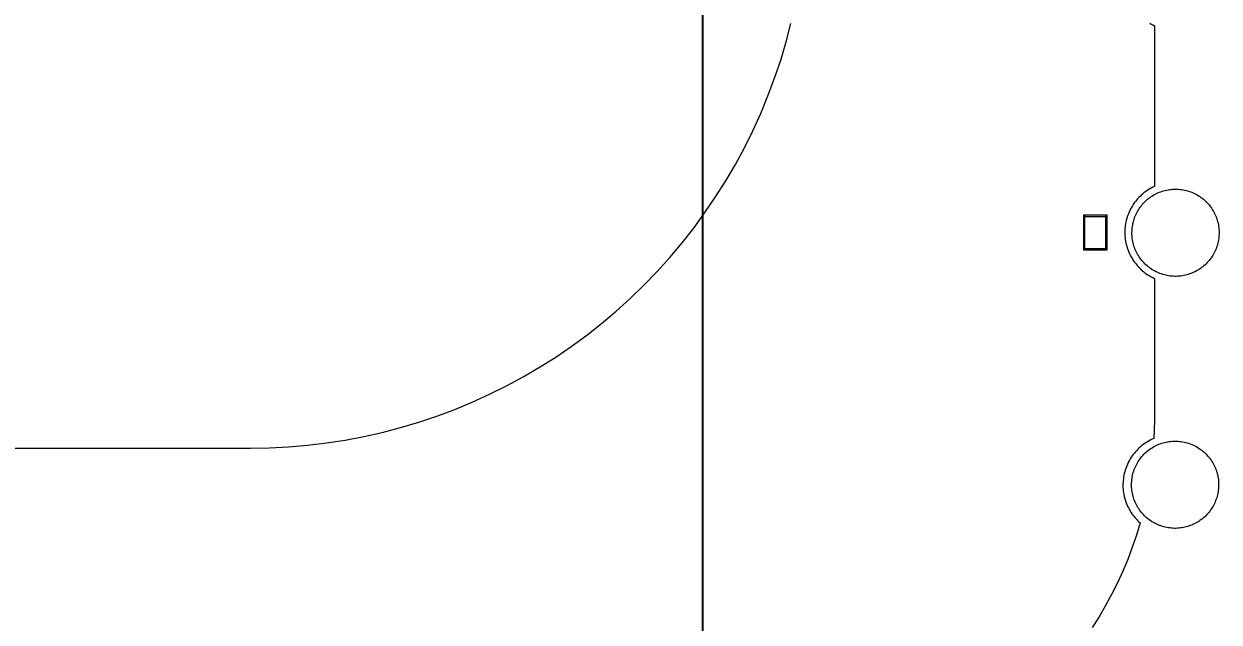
# Model space of a CAD drawing. Header units: millimetres. Extents: x 8434 to 10928, y 788 to 2545.
# Drawn here: x 9395 to 9566.9, y 875.3 to 961.3 of the extents above; entities that cross this region are included whole.
import ezdxf

# ---------------------------------------------------------------- set-up
doc = ezdxf.new("R2010")
doc.units = ezdxf.units.MM
doc.layers.add('ZANO_R', color=7, linetype='Continuous', lineweight=0)
doc.layers.add('ZANO_W', color=1, linetype='Continuous', lineweight=0)
doc.styles.get("Standard").update_dxf_attribs({"font": 'ARIALUNI.TTF'})
doc.dimstyles.new('pl i ang', dxfattribs={"dimtxt": 50, "dimasz": 50, "dimexe": 1.25, "dimexo": 0.625, "dimgap": 10, "dimtad": 1, "dimtoh": 1, "dimtxsty": 'Standard', "dimcen": 2.5, "dimclrd": 1, "dimclre": 1, "dimclrt": 1, "dimadec": 0, "dimazin": 0, "dimtfac": 1, "dimtmove": 0, "dimatfit": 3, "dimfxl": 1, "dimarcsym": 1})

# ---------------------------------------------------------------- blocks, each defined once
blk = doc.blocks.new('*D420')
at = {"layer": 'ZANO_W', "color": 1, "lineweight": -2}
for p, q in [((9242.57, 1030.28), (9242.57, 788.45)), ((9492.57, 1030.28), (9492.57, 788.45)), ((9262.57, 798.45), (9472.57, 798.45))]:
    blk.add_line(p, q, dxfattribs=at)
at = {"layer": 'ZANO_W', "color": 1}
for points in [[(9262.57, 801.78), (9262.57, 795.11), (9242.57, 798.45)], [(9472.57, 795.11), (9472.57, 801.78), (9492.57, 798.45)]]:
    blk.add_solid(points, dxfattribs=at)
at = {"layer": 'ZANO_W', "color": 1, "insert": (9367.57, 818.67), "char_height": 20, "attachment_point": 5}
blk.add_mtext('250', dxfattribs=at)

msp = doc.modelspace()

# ---------------------------------------------------------------- linework, layer by layer
at = {"layer": 'ZANO_R'}
for p, q in [((9504.6, 958.7), (9505.3, 961.34)), ((9556.9, 961.38), (9557.12, 961.25)), ((9557.12, 961.25), (9557.34, 961.14)), ((9557.34, 961.14), (9557.57, 961.03)), ((9557.57, 961.03), (9557.57, 937.9)), ((9503.82, 956.08), (9504.6, 958.7)), ((9502.95, 953.49), (9503.82, 956.08)), ((9501.99, 950.93), (9502.95, 953.49)), ((9500.95, 948.41), (9501.99, 950.93)), ((9499.82, 945.92), (9500.95, 948.41)), ((9498.6, 943.47), (9499.82, 945.92)), ((9497.3, 941.07), (9498.6, 943.47)), ((9495.92, 938.71), (9497.3, 941.07)), ((9494.46, 936.4), (9495.92, 938.71)), ((9556.27, 937.14), (9556.07, 936.99)), ((9556.48, 937.29), (9556.27, 937.14)), ((9556.69, 937.43), (9556.48, 937.29)), ((9556.9, 937.56), (9556.69, 937.43)), ((9557.12, 937.68), (9556.9, 937.56)), ((9557.34, 937.8), (9557.12, 937.68)), ((9557.57, 937.9), (9557.34, 937.8)), ((9558.08, 936.99), (9558.28, 937.07)), ((9558.28, 937.07), (9558.49, 937.15)), ((9558.49, 937.15), (9558.69, 937.22)), ((9558.69, 937.22), (9558.9, 937.28)), ((9558.9, 937.28), (9559.11, 937.34)), ((9559.11, 937.34), (9559.32, 937.39)), ((9559.32, 937.39), (9559.54, 937.43)), ((9559.54, 937.43), (9559.75, 937.46)), ((9559.75, 937.46), (9559.97, 937.49)), ((9559.97, 937.49), (9560.18, 937.51)), ((9560.18, 937.51), (9560.4, 937.52)), ((9560.4, 937.52), (9560.62, 937.52)), ((9560.62, 937.52), (9560.84, 937.52)), ((9560.84, 937.52), (9561.05, 937.51)), ((9561.05, 937.51), (9561.27, 937.49)), ((9561.27, 937.49), (9561.49, 937.46)), ((9561.49, 937.46), (9561.7, 937.43)), ((9561.7, 937.43), (9561.91, 937.39)), ((9561.91, 937.39), (9562.13, 937.34)), ((9562.13, 937.34), (9562.34, 937.28)), ((9562.34, 937.28), (9562.55, 937.22)), ((9562.55, 937.22), (9562.75, 937.15)), ((9562.75, 937.15), (9562.95, 937.07)), ((9562.95, 937.07), (9563.15, 936.99)), ((9492.93, 934.15), (9494.46, 936.4)), ((9554.54, 935.33), (9554.41, 935.12)), ((9554.69, 935.54), (9554.54, 935.33)), ((9554.84, 935.74), (9554.69, 935.54)), ((9554.99, 935.94), (9554.84, 935.74)), ((9555.16, 936.13), (9554.99, 935.94)), ((9555.33, 936.31), (9555.16, 936.13)), ((9555.51, 936.49), (9555.33, 936.31)), ((9555.69, 936.66), (9555.51, 936.49)), ((9555.88, 936.83), (9555.69, 936.66)), ((9555.84, 935.31), (9555.98, 935.47)), ((9556.07, 936.99), (9555.88, 936.83)), ((9555.98, 935.47), (9556.13, 935.63)), ((9556.13, 935.63), (9556.28, 935.78)), ((9556.28, 935.78), (9556.44, 935.93)), ((9556.44, 935.93), (9556.61, 936.07)), ((9556.61, 936.07), (9556.78, 936.21)), ((9556.78, 936.21), (9556.95, 936.34)), ((9556.95, 936.34), (9557.13, 936.46)), ((9557.13, 936.46), (9557.31, 936.58)), ((9557.31, 936.58), (9557.5, 936.69)), ((9557.5, 936.69), (9557.69, 936.8)), ((9557.69, 936.8), (9557.89, 936.9)), ((9557.89, 936.9), (9558.08, 936.99)), ((9563.15, 936.99), (9563.35, 936.9)), ((9563.35, 936.9), (9563.55, 936.8)), ((9563.55, 936.8), (9563.74, 936.69)), ((9563.74, 936.69), (9563.92, 936.58)), ((9563.92, 936.58), (9564.11, 936.46)), ((9564.11, 936.46), (9564.28, 936.34)), ((9564.28, 936.34), (9564.46, 936.21)), ((9564.46, 936.21), (9564.63, 936.07)), ((9564.63, 936.07), (9564.79, 935.93)), ((9564.79, 935.93), (9564.95, 935.78)), ((9564.95, 935.78), (9565.11, 935.63)), ((9565.11, 935.63), (9565.26, 935.47)), ((9565.26, 935.47), (9565.4, 935.31)), ((9491.31, 931.94), (9492.93, 934.15)), ((9550.77, 933.8), (9547.37, 933.8)), ((9547.37, 933.8), (9547.37, 928.8)), ((9547.57, 933.6), (9547.57, 933.8)), ((9547.57, 933.6), (9550.57, 933.6)), ((9547.57, 929), (9547.57, 933.6)), ((9550.57, 933.8), (9550.57, 933.6)), ((9550.57, 929), (9550.57, 933.6)), ((9550.77, 928.8), (9550.77, 933.8)), ((9553.75, 933.77), (9553.67, 933.53)), ((9553.84, 934), (9553.75, 933.77)), ((9553.94, 934.23), (9553.84, 934)), ((9554.04, 934.46), (9553.94, 934.23)), ((9554.16, 934.69), (9554.04, 934.46)), ((9554.28, 934.91), (9554.16, 934.69)), ((9554.41, 935.12), (9554.28, 934.91)), ((9554.74, 933.44), (9554.82, 933.64)), ((9554.82, 933.64), (9554.91, 933.84)), ((9554.91, 933.84), (9555, 934.04)), ((9555, 934.04), (9555.1, 934.23)), ((9555.1, 934.23), (9555.21, 934.42)), ((9555.21, 934.42), (9555.32, 934.61)), ((9555.32, 934.61), (9555.44, 934.79)), ((9555.44, 934.79), (9555.57, 934.97)), ((9555.57, 934.97), (9555.7, 935.14)), ((9555.7, 935.14), (9555.84, 935.31)), ((9565.4, 935.31), (9565.54, 935.14)), ((9565.54, 935.14), (9565.67, 934.97)), ((9565.67, 934.97), (9565.8, 934.79)), ((9565.8, 934.79), (9565.91, 934.61)), ((9565.91, 934.61), (9566.03, 934.42)), ((9566.03, 934.42), (9566.13, 934.23)), ((9566.13, 934.23), (9566.23, 934.04)), ((9566.23, 934.04), (9566.33, 933.84)), ((9566.33, 933.84), (9566.41, 933.64)), ((9566.41, 933.64), (9566.49, 933.44)), ((9489.63, 929.79), (9491.31, 931.94)), ((9553.36, 932.06), (9553.34, 931.81)), ((9553.39, 932.31), (9553.36, 932.06)), ((9553.43, 932.56), (9553.39, 932.31)), ((9553.48, 932.8), (9553.43, 932.56)), ((9553.53, 933.05), (9553.48, 932.8)), ((9553.6, 933.29), (9553.53, 933.05)), ((9553.67, 933.53), (9553.6, 933.29)), ((9554.37, 931.74), (9554.39, 931.96)), ((9554.39, 931.96), (9554.42, 932.18)), ((9554.42, 932.18), (9554.46, 932.39)), ((9554.46, 932.39), (9554.5, 932.61)), ((9554.5, 932.61), (9554.55, 932.82)), ((9554.55, 932.82), (9554.61, 933.03)), ((9554.61, 933.03), (9554.67, 933.23)), ((9554.67, 933.23), (9554.74, 933.44)), ((9566.49, 933.44), (9566.57, 933.23)), ((9566.57, 933.23), (9566.63, 933.03)), ((9566.63, 933.03), (9566.69, 932.82)), ((9566.69, 932.82), (9566.74, 932.61)), ((9566.74, 932.61), (9566.78, 932.39)), ((9566.78, 932.39), (9566.82, 932.18)), ((9566.82, 932.18), (9566.85, 931.96)), ((9566.85, 931.96), (9566.87, 931.74)), ((9553.34, 931.81), (9553.32, 931.56)), ((9553.32, 931.56), (9553.32, 931.3)), ((9553.32, 931.3), (9553.32, 931.05)), ((9553.32, 931.05), (9553.34, 930.8)), ((9553.34, 930.8), (9553.36, 930.55)), ((9553.36, 930.55), (9553.39, 930.3)), ((9553.39, 930.3), (9553.43, 930.05)), ((9554.35, 931.31), (9554.36, 931.53)), ((9554.35, 931.09), (9554.35, 931.31)), ((9554.36, 930.88), (9554.35, 931.09)), ((9554.36, 931.53), (9554.37, 931.74)), ((9554.38, 930.66), (9554.36, 930.88)), ((9554.4, 930.44), (9554.38, 930.66)), ((9554.44, 930.23), (9554.4, 930.44)), ((9554.48, 930.01), (9554.44, 930.23)), ((9566.8, 930.23), (9566.76, 930.01)), ((9566.83, 930.44), (9566.8, 930.23)), ((9566.86, 930.66), (9566.83, 930.44)), ((9566.87, 930.88), (9566.86, 930.66)), ((9566.87, 931.74), (9566.88, 931.53)), ((9566.88, 931.09), (9566.87, 930.88)), ((9566.88, 931.53), (9566.89, 931.31)), ((9566.89, 931.31), (9566.88, 931.09)), ((9487.87, 927.7), (9489.63, 929.79)), ((9547.37, 928.8), (9550.77, 928.8)), ((9547.57, 929), (9550.57, 929)), ((9547.57, 928.8), (9547.57, 929)), ((9550.57, 928.8), (9550.57, 929)), ((9553.43, 930.05), (9553.48, 929.81)), ((9553.48, 929.81), (9553.53, 929.56)), ((9553.53, 929.56), (9553.6, 929.32)), ((9553.6, 929.32), (9553.67, 929.08)), ((9553.67, 929.08), (9553.75, 928.84)), ((9553.75, 928.84), (9553.84, 928.61)), ((9553.84, 928.61), (9553.94, 928.37)), ((9554.52, 929.8), (9554.48, 930.01)), ((9554.58, 929.59), (9554.52, 929.8)), ((9554.64, 929.38), (9554.58, 929.59)), ((9554.71, 929.18), (9554.64, 929.38)), ((9554.78, 928.97), (9554.71, 929.18)), ((9554.87, 928.77), (9554.78, 928.97)), ((9554.96, 928.57), (9554.87, 928.77)), ((9555.05, 928.38), (9554.96, 928.57)), ((9566.28, 928.57), (9566.19, 928.38)), ((9566.37, 928.77), (9566.28, 928.57)), ((9566.45, 928.97), (9566.37, 928.77)), ((9566.53, 929.18), (9566.45, 928.97)), ((9566.6, 929.38), (9566.53, 929.18)), ((9566.66, 929.59), (9566.6, 929.38)), ((9566.71, 929.8), (9566.66, 929.59)), ((9566.76, 930.01), (9566.71, 929.8)), ((9486.04, 925.68), (9487.87, 927.7)), ((9553.94, 928.37), (9554.04, 928.15)), ((9554.04, 928.15), (9554.16, 927.92)), ((9554.16, 927.92), (9554.28, 927.7)), ((9554.28, 927.7), (9554.41, 927.49)), ((9554.41, 927.49), (9554.54, 927.27)), ((9554.54, 927.27), (9554.69, 927.07)), ((9554.69, 927.07), (9554.84, 926.87)), ((9554.84, 926.87), (9554.99, 926.67)), ((9555.16, 928.19), (9555.05, 928.38)), ((9555.27, 928), (9555.16, 928.19)), ((9555.38, 927.81), (9555.27, 928)), ((9555.5, 927.63), (9555.38, 927.81)), ((9555.63, 927.46), (9555.5, 927.63)), ((9555.77, 927.29), (9555.63, 927.46)), ((9555.91, 927.12), (9555.77, 927.29)), ((9556.05, 926.96), (9555.91, 927.12)), ((9556.21, 926.81), (9556.05, 926.96)), ((9556.36, 926.65), (9556.21, 926.81)), ((9565.03, 926.81), (9564.87, 926.65)), ((9565.18, 926.96), (9565.03, 926.81)), ((9565.33, 927.12), (9565.18, 926.96)), ((9565.47, 927.29), (9565.33, 927.12)), ((9565.6, 927.46), (9565.47, 927.29)), ((9565.73, 927.63), (9565.6, 927.46)), ((9565.86, 927.81), (9565.73, 927.63)), ((9565.97, 928), (9565.86, 927.81)), ((9566.08, 928.19), (9565.97, 928)), ((9566.19, 928.38), (9566.08, 928.19)), ((9484.14, 923.71), (9486.04, 925.68)), ((9554.99, 926.67), (9555.16, 926.48)), ((9555.16, 926.48), (9555.33, 926.3)), ((9555.33, 926.3), (9555.51, 926.12)), ((9555.51, 926.12), (9555.69, 925.94)), ((9555.69, 925.94), (9555.88, 925.78)), ((9555.88, 925.78), (9556.07, 925.62)), ((9556.07, 925.62), (9556.27, 925.47)), ((9556.27, 925.47), (9556.48, 925.32)), ((9556.53, 926.51), (9556.36, 926.65)), ((9556.48, 925.32), (9556.69, 925.18)), ((9556.69, 926.37), (9556.53, 926.51)), ((9556.87, 926.24), (9556.69, 926.37)), ((9556.69, 925.18), (9556.9, 925.05)), ((9557.04, 926.11), (9556.87, 926.24)), ((9556.9, 925.05), (9557.12, 924.93)), ((9557.22, 925.99), (9557.04, 926.11)), ((9557.41, 925.87), (9557.22, 925.99)), ((9557.6, 925.77), (9557.41, 925.87)), ((9557.79, 925.66), (9557.6, 925.77)), ((9557.98, 925.57), (9557.79, 925.66)), ((9558.18, 925.48), (9557.98, 925.57)), ((9558.38, 925.4), (9558.18, 925.48)), ((9558.59, 925.33), (9558.38, 925.4)), ((9558.8, 925.26), (9558.59, 925.33)), ((9559.01, 925.2), (9558.8, 925.26)), ((9559.22, 925.15), (9559.01, 925.2)), ((9559.43, 925.1), (9559.22, 925.15)), ((9559.64, 925.07), (9559.43, 925.1)), ((9559.86, 925.04), (9559.64, 925.07)), ((9560.08, 925.01), (9559.86, 925.04)), ((9560.29, 925), (9560.08, 925.01)), ((9561.16, 925.01), (9560.94, 925)), ((9561.38, 925.04), (9561.16, 925.01)), ((9561.59, 925.07), (9561.38, 925.04)), ((9561.81, 925.1), (9561.59, 925.07)), ((9562.02, 925.15), (9561.81, 925.1)), ((9562.23, 925.2), (9562.02, 925.15)), ((9562.44, 925.26), (9562.23, 925.2)), ((9562.65, 925.33), (9562.44, 925.26)), ((9562.85, 925.4), (9562.65, 925.33)), ((9563.05, 925.48), (9562.85, 925.4)), ((9563.25, 925.57), (9563.05, 925.48)), ((9563.45, 925.66), (9563.25, 925.57)), ((9563.64, 925.77), (9563.45, 925.66)), ((9563.83, 925.87), (9563.64, 925.77)), ((9564.02, 925.99), (9563.83, 925.87)), ((9564.2, 926.11), (9564.02, 925.99)), ((9564.37, 926.24), (9564.2, 926.11)), ((9564.54, 926.37), (9564.37, 926.24)), ((9564.71, 926.51), (9564.54, 926.37)), ((9564.87, 926.65), (9564.71, 926.51)), ((9482.17, 921.81), (9484.14, 923.71)), ((9557.12, 924.93), (9557.34, 924.81)), ((9557.34, 924.81), (9557.57, 924.7)), ((9557.57, 924.7), (9557.57, 904.28)), ((9560.51, 924.99), (9560.29, 925)), ((9560.73, 924.99), (9560.51, 924.99)), ((9560.94, 925), (9560.73, 924.99)), ((9480.15, 919.98), (9482.17, 921.81)), ((9478.06, 918.22), (9480.15, 919.98)), ((9475.91, 916.54), (9478.06, 918.22)), ((9473.7, 914.92), (9475.91, 916.54)), ((9471.45, 913.39), (9473.7, 914.92)), ((9469.14, 911.93), (9471.45, 913.39)), ((9466.78, 910.55), (9469.14, 911.93)), ((9464.38, 909.25), (9466.78, 910.55)), ((9459.44, 906.9), (9461.93, 908.03)), ((9461.93, 908.03), (9464.38, 909.25)), ((9456.92, 905.86), (9459.44, 906.9)), ((9451.77, 904.03), (9454.36, 904.9)), ((9454.36, 904.9), (9456.92, 905.86)), ((9446.51, 902.55), (9449.15, 903.25)), ((9449.15, 903.25), (9451.77, 904.03)), ((9557.55, 902.98), (9557.51, 901.68)), ((9557.57, 904.28), (9557.55, 902.98)), ((9435.75, 900.7), (9438.46, 901.03)), ((9438.46, 901.03), (9441.16, 901.44)), ((9441.16, 901.44), (9443.85, 901.95)), ((9443.85, 901.95), (9446.51, 902.55)), ((9556.18, 900.95), (9555.97, 900.8)), ((9556.39, 901.09), (9556.18, 900.95)), ((9556.6, 901.22), (9556.39, 901.09)), ((9556.82, 901.35), (9556.6, 901.22)), ((9557.05, 901.47), (9556.82, 901.35)), ((9557.28, 901.57), (9557.05, 901.47)), ((9557.51, 901.68), (9557.28, 901.57)), ((9558.42, 900.92), (9558.63, 900.99)), ((9558.63, 900.99), (9558.84, 901.05)), ((9558.84, 901.05), (9559.05, 901.11)), ((9559.05, 901.11), (9559.26, 901.16)), ((9559.26, 901.16), (9559.47, 901.2)), ((9559.47, 901.2), (9559.69, 901.23)), ((9559.69, 901.23), (9559.9, 901.26)), ((9559.9, 901.26), (9560.12, 901.28)), ((9560.12, 901.28), (9560.34, 901.29)), ((9560.34, 901.29), (9560.56, 901.29)), ((9560.56, 901.29), (9560.77, 901.29)), ((9560.77, 901.29), (9560.99, 901.28)), ((9560.99, 901.28), (9561.21, 901.26)), ((9561.21, 901.26), (9561.42, 901.23)), ((9561.42, 901.23), (9561.64, 901.2)), ((9561.64, 901.2), (9561.85, 901.16)), ((9561.85, 901.16), (9562.06, 901.11)), ((9562.06, 901.11), (9562.27, 901.05)), ((9562.27, 901.05), (9562.48, 900.99)), ((9562.48, 900.99), (9562.69, 900.92)), ((9307.57, 900.28), (9427.57, 900.28)), ((9427.57, 900.28), (9430.3, 900.33)), ((9430.3, 900.33), (9433.03, 900.47)), ((9433.03, 900.47), (9435.75, 900.7)), ((9554.54, 899.38), (9554.39, 899.18)), ((9554.7, 899.58), (9554.54, 899.38)), ((9554.86, 899.77), (9554.7, 899.58)), ((9555.03, 899.96), (9554.86, 899.77)), ((9555.21, 900.14), (9555.03, 899.96)), ((9555.39, 900.32), (9555.21, 900.14)), ((9555.58, 900.48), (9555.39, 900.32)), ((9555.77, 900.65), (9555.58, 900.48)), ((9555.97, 900.8), (9555.77, 900.65)), ((9555.77, 899.08), (9555.92, 899.24)), ((9555.92, 899.24), (9556.07, 899.4)), ((9556.07, 899.4), (9556.22, 899.55)), ((9556.22, 899.55), (9556.38, 899.7)), ((9556.38, 899.7), (9556.55, 899.84)), ((9556.55, 899.84), (9556.72, 899.98)), ((9556.72, 899.98), (9556.89, 900.11)), ((9556.89, 900.11), (9557.07, 900.23)), ((9557.07, 900.23), (9557.25, 900.35)), ((9557.25, 900.35), (9557.44, 900.46)), ((9557.44, 900.46), (9557.63, 900.57)), ((9557.63, 900.57), (9557.82, 900.67)), ((9557.82, 900.67), (9558.02, 900.76)), ((9558.02, 900.76), (9558.22, 900.84)), ((9558.22, 900.84), (9558.42, 900.92)), ((9562.69, 900.92), (9562.89, 900.84)), ((9562.89, 900.84), (9563.09, 900.76)), ((9563.09, 900.76), (9563.29, 900.67)), ((9563.29, 900.67), (9563.48, 900.57)), ((9563.48, 900.57), (9563.67, 900.46)), ((9563.67, 900.46), (9563.86, 900.35)), ((9563.86, 900.35), (9564.04, 900.23)), ((9564.04, 900.23), (9564.22, 900.11)), ((9564.22, 900.11), (9564.4, 899.98)), ((9564.4, 899.98), (9564.57, 899.84)), ((9564.57, 899.84), (9564.73, 899.7)), ((9564.73, 899.7), (9564.89, 899.55)), ((9564.89, 899.55), (9565.04, 899.4)), ((9565.04, 899.4), (9565.19, 899.24)), ((9565.19, 899.24), (9565.34, 899.08)), ((9553.55, 897.62), (9553.46, 897.38)), ((9553.65, 897.86), (9553.55, 897.62)), ((9553.75, 898.09), (9553.65, 897.86)), ((9553.86, 898.31), (9553.75, 898.09)), ((9553.98, 898.54), (9553.86, 898.31)), ((9554.11, 898.75), (9553.98, 898.54)), ((9554.25, 898.97), (9554.11, 898.75)), ((9554.39, 899.18), (9554.25, 898.97)), ((9554.76, 897.41), (9554.85, 897.61)), ((9554.85, 897.61), (9554.94, 897.81)), ((9554.94, 897.81), (9555.04, 898)), ((9555.04, 898), (9555.15, 898.19)), ((9555.15, 898.19), (9555.26, 898.38)), ((9555.26, 898.38), (9555.38, 898.56)), ((9555.38, 898.56), (9555.51, 898.74)), ((9555.51, 898.74), (9555.64, 898.91)), ((9555.64, 898.91), (9555.77, 899.08)), ((9565.34, 899.08), (9565.48, 898.91)), ((9565.48, 898.91), (9565.61, 898.74)), ((9565.61, 898.74), (9565.73, 898.56)), ((9565.73, 898.56), (9565.85, 898.38)), ((9565.85, 898.38), (9565.97, 898.19)), ((9565.97, 898.19), (9566.07, 898)), ((9566.07, 898), (9566.17, 897.81)), ((9566.17, 897.81), (9566.26, 897.61)), ((9566.26, 897.61), (9566.35, 897.41)), ((9553.11, 895.91), (9553.09, 895.66)), ((9553.15, 896.16), (9553.11, 895.91)), ((9553.2, 896.41), (9553.15, 896.16)), ((9553.25, 896.66), (9553.2, 896.41)), ((9553.31, 896.9), (9553.25, 896.66)), ((9553.38, 897.14), (9553.31, 896.9)), ((9553.46, 897.38), (9553.38, 897.14)), ((9554.33, 895.73), (9554.36, 895.95)), ((9554.36, 895.95), (9554.39, 896.16)), ((9554.39, 896.16), (9554.44, 896.38)), ((9554.44, 896.38), (9554.49, 896.59)), ((9554.49, 896.59), (9554.54, 896.8)), ((9554.54, 896.8), (9554.61, 897.01)), ((9554.61, 897.01), (9554.68, 897.21)), ((9554.68, 897.21), (9554.76, 897.41)), ((9566.35, 897.41), (9566.43, 897.21)), ((9566.43, 897.21), (9566.5, 897.01)), ((9566.5, 897.01), (9566.57, 896.8)), ((9566.57, 896.8), (9566.63, 896.59)), ((9566.63, 896.59), (9566.68, 896.38)), ((9566.68, 896.38), (9566.72, 896.16)), ((9566.72, 896.16), (9566.75, 895.95)), ((9566.75, 895.95), (9566.78, 895.73)), ((9553.07, 895.41), (9553.06, 895.15)), ((9553.06, 895.15), (9553.06, 894.9)), ((9553.06, 894.9), (9553.06, 894.65)), ((9553.06, 894.65), (9553.08, 894.39)), ((9553.09, 895.66), (9553.07, 895.41)), ((9553.08, 894.39), (9553.1, 894.14)), ((9553.1, 894.14), (9553.14, 893.89)), ((9554.29, 895.3), (9554.31, 895.52)), ((9554.29, 895.08), (9554.29, 895.3)), ((9554.29, 894.86), (9554.29, 895.08)), ((9554.3, 894.65), (9554.29, 894.86)), ((9554.32, 894.43), (9554.3, 894.65)), ((9554.31, 895.52), (9554.33, 895.73)), ((9554.34, 894.21), (9554.32, 894.43)), ((9554.37, 894), (9554.34, 894.21)), ((9566.77, 894.21), (9566.74, 894)), ((9566.79, 894.43), (9566.77, 894.21)), ((9566.78, 895.73), (9566.8, 895.52)), ((9566.81, 894.65), (9566.79, 894.43)), ((9566.8, 895.52), (9566.82, 895.3)), ((9566.82, 894.86), (9566.81, 894.65)), ((9566.82, 895.3), (9566.82, 895.08)), ((9566.82, 895.08), (9566.82, 894.86)), ((9553.14, 893.89), (9553.18, 893.64)), ((9553.18, 893.64), (9553.23, 893.39)), ((9553.23, 893.39), (9553.29, 893.15)), ((9553.29, 893.15), (9553.36, 892.91)), ((9553.36, 892.91), (9553.44, 892.66)), ((9553.44, 892.66), (9553.52, 892.43)), ((9553.52, 892.43), (9553.62, 892.19)), ((9554.41, 893.79), (9554.37, 894)), ((9554.46, 893.57), (9554.41, 893.79)), ((9554.51, 893.36), (9554.46, 893.57)), ((9554.58, 893.15), (9554.51, 893.36)), ((9554.64, 892.95), (9554.58, 893.15)), ((9554.72, 892.74), (9554.64, 892.95)), ((9554.8, 892.54), (9554.72, 892.74)), ((9554.89, 892.34), (9554.8, 892.54)), ((9554.99, 892.15), (9554.89, 892.34)), ((9566.22, 892.34), (9566.12, 892.15)), ((9566.31, 892.54), (9566.22, 892.34)), ((9566.39, 892.74), (9566.31, 892.54)), ((9566.47, 892.95), (9566.39, 892.74)), ((9566.54, 893.15), (9566.47, 892.95)), ((9566.6, 893.36), (9566.54, 893.15)), ((9566.65, 893.57), (9566.6, 893.36)), ((9566.7, 893.79), (9566.65, 893.57)), ((9566.74, 894), (9566.7, 893.79)), ((9553.62, 892.19), (9553.72, 891.96)), ((9553.72, 891.96), (9553.83, 891.73)), ((9553.83, 891.73), (9553.95, 891.51)), ((9553.95, 891.51), (9554.07, 891.29)), ((9554.07, 891.29), (9554.2, 891.07)), ((9554.2, 891.07), (9554.34, 890.86)), ((9554.34, 890.86), (9554.49, 890.66)), ((9554.49, 890.66), (9554.65, 890.46)), ((9555.09, 891.96), (9554.99, 892.15)), ((9555.2, 891.77), (9555.09, 891.96)), ((9555.32, 891.59), (9555.2, 891.77)), ((9555.44, 891.41), (9555.32, 891.59)), ((9555.57, 891.23), (9555.44, 891.41)), ((9555.71, 891.06), (9555.57, 891.23)), ((9555.85, 890.89), (9555.71, 891.06)), ((9555.99, 890.73), (9555.85, 890.89)), ((9556.14, 890.58), (9555.99, 890.73)), ((9565.12, 890.73), (9564.97, 890.58)), ((9565.27, 890.89), (9565.12, 890.73)), ((9565.41, 891.06), (9565.27, 890.89)), ((9565.54, 891.23), (9565.41, 891.06)), ((9565.67, 891.41), (9565.54, 891.23)), ((9565.79, 891.59), (9565.67, 891.41)), ((9565.91, 891.77), (9565.79, 891.59)), ((9566.02, 891.96), (9565.91, 891.77)), ((9566.12, 892.15), (9566.02, 891.96)), ((9554.65, 890.46), (9554.81, 890.26)), ((9554.81, 890.26), (9554.98, 890.07)), ((9554.98, 890.07), (9555.15, 889.89)), ((9555.52, 889.54), (9554.99, 887.77)), ((9555.15, 889.89), (9555.33, 889.71)), ((9555.33, 889.71), (9555.52, 889.54)), ((9556.3, 890.43), (9556.14, 890.58)), ((9556.46, 890.28), (9556.3, 890.43)), ((9556.63, 890.14), (9556.46, 890.28)), ((9556.8, 890.01), (9556.63, 890.14)), ((9556.98, 889.88), (9556.8, 890.01)), ((9557.16, 889.76), (9556.98, 889.88)), ((9557.34, 889.65), (9557.16, 889.76)), ((9557.53, 889.54), (9557.34, 889.65)), ((9557.73, 889.44), (9557.53, 889.54)), ((9557.92, 889.34), (9557.73, 889.44)), ((9558.12, 889.25), (9557.92, 889.34)), ((9558.32, 889.17), (9558.12, 889.25)), ((9558.53, 889.1), (9558.32, 889.17)), ((9558.73, 889.03), (9558.53, 889.1)), ((9558.94, 888.97), (9558.73, 889.03)), ((9559.15, 888.92), (9558.94, 888.97)), ((9559.37, 888.87), (9559.15, 888.92)), ((9561.96, 888.92), (9561.75, 888.87)), ((9562.17, 888.97), (9561.96, 888.92)), ((9562.38, 889.03), (9562.17, 888.97)), ((9562.59, 889.1), (9562.38, 889.03)), ((9562.79, 889.17), (9562.59, 889.1)), ((9562.99, 889.25), (9562.79, 889.17)), ((9563.19, 889.34), (9562.99, 889.25)), ((9563.39, 889.44), (9563.19, 889.34)), ((9563.58, 889.54), (9563.39, 889.44)), ((9563.77, 889.65), (9563.58, 889.54)), ((9563.95, 889.76), (9563.77, 889.65)), ((9564.13, 889.88), (9563.95, 889.76)), ((9564.31, 890.01), (9564.13, 889.88)), ((9564.48, 890.14), (9564.31, 890.01)), ((9564.65, 890.28), (9564.48, 890.14)), ((9564.81, 890.43), (9564.65, 890.28)), ((9564.97, 890.58), (9564.81, 890.43)), ((9554.99, 887.77), (9554.39, 886.03)), ((9559.58, 888.84), (9559.37, 888.87)), ((9559.8, 888.81), (9559.58, 888.84)), ((9560.01, 888.78), (9559.8, 888.81)), ((9560.23, 888.77), (9560.01, 888.78)), ((9560.45, 888.76), (9560.23, 888.77)), ((9560.66, 888.76), (9560.45, 888.76)), ((9560.88, 888.77), (9560.66, 888.76)), ((9561.1, 888.78), (9560.88, 888.77)), ((9561.32, 888.81), (9561.1, 888.78)), ((9561.53, 888.84), (9561.32, 888.81)), ((9561.75, 888.87), (9561.53, 888.84)), ((9554.39, 886.03), (9553.74, 884.3)), ((9553.74, 884.3), (9553.03, 882.6)), ((9553.03, 882.6), (9552.26, 880.92)), ((9552.26, 880.92), (9551.43, 879.27)), ((9551.43, 879.27), (9550.55, 877.65)), ((9550.55, 877.65), (9549.61, 876.06)), ((9549.61, 876.06), (9548.62, 874.5))]:
    msp.add_line(p, q, dxfattribs=at)

# ---------------------------------------------------------------- dimensions: what is measured, and where the dimension line sits
at = {"layer": 'ZANO_W'}
dim = msp.add_linear_dim(base=(9492.57, 798.45), p1=(9242.57, 1040.28), p2=(9492.57, 1040.28), dimstyle='pl i ang', override={"dimtxt": 20, "dimasz": 20, "dimexe": 10, "dimexo": 10, "dimtoh": 0, "dimdec": 0, "dimtdec": 0, "dimtmove": 1}, dxfattribs=at)
dim.commit()
dim.dimension.update_dxf_attribs({"geometry": '*D420', "text_midpoint": (9367.57, 818.67)})

doc.saveas('drawing.dxf')
